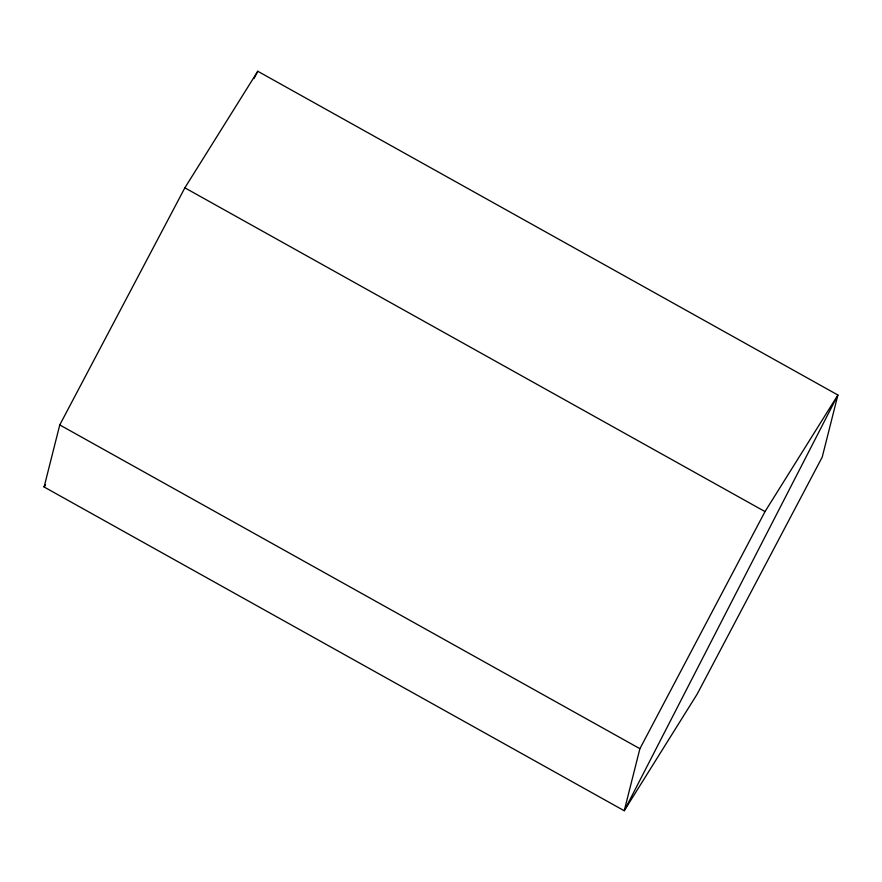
<?xml version="1.0" encoding="UTF-8"?>
<svg xmlns="http://www.w3.org/2000/svg" width="882" height="882" viewBox="0 0 882 882"><rect width="100%" height="100%" fill="white"/><g stroke="black" fill="none" stroke-linecap="round" stroke-linejoin="round"><path stroke-width="1.32" d="M59.767 424.926L44.1 486.985L624.236 810.745L697.133 694.167L822.233 457.074L837.9 395.015L257.764 71.255L184.867 187.833L59.767 424.926L639.902 748.686L624.236 810.745L837.9 395.015L765.014 511.593L639.902 748.686M45.357 484.538L44.1 486.985L45.555 484.659M253.994 78.586L257.764 71.255M184.867 187.833L765.014 511.593"/></g></svg>
